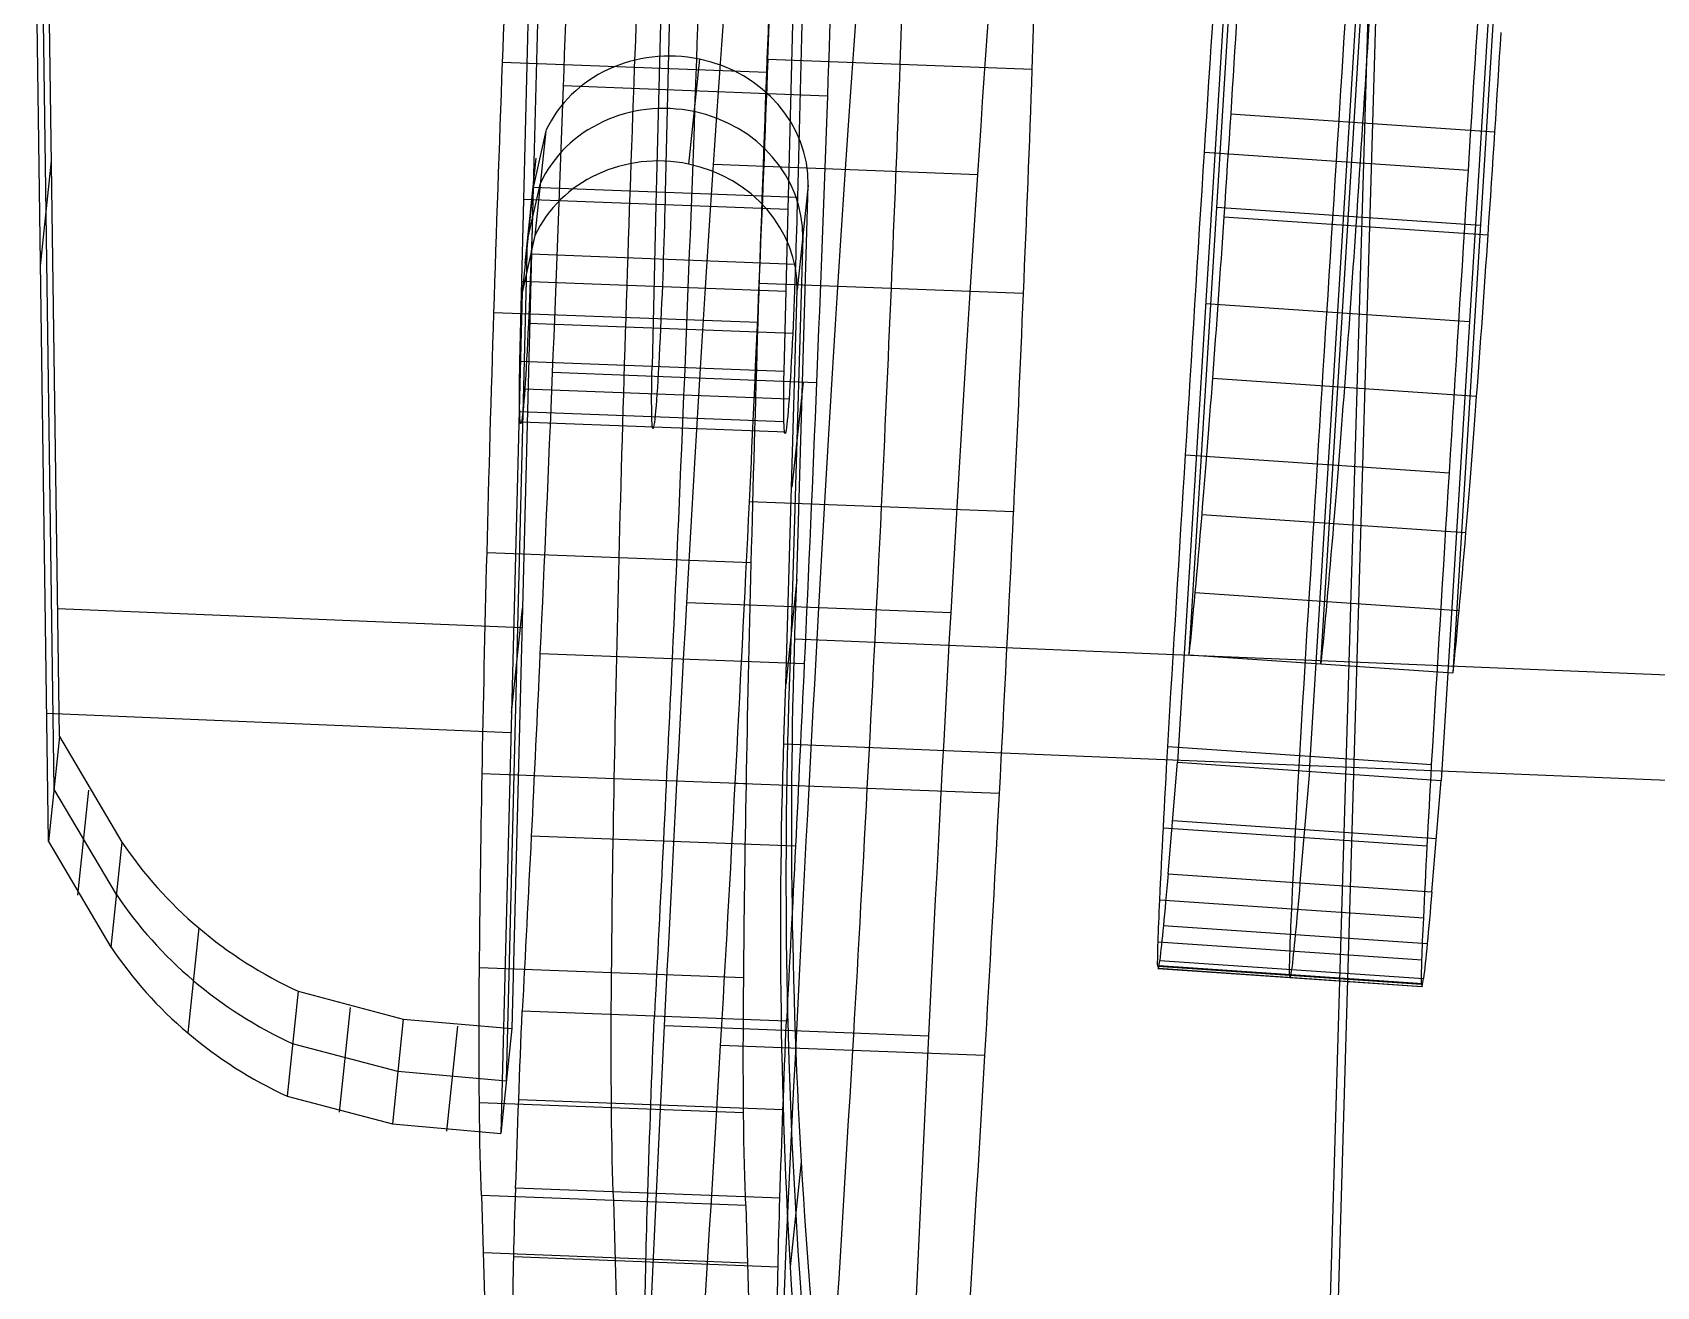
# Model space of a CAD drawing. Extents: x 14 to 133, y -39 to 144.
# Drawn here: x 56.35 to 68.63, y -23.25 to -13.76 of the extents above; entities that cross this region are included whole.
import ezdxf

# ---------------------------------------------------------------- set-up
doc = ezdxf.new("R2010")
doc.units = 0
doc.header["$MEASUREMENT"] = 0
doc.layers.add('LAYER_1', color=255, linetype='CONTINUOUS')

msp = doc.modelspace()

# ---------------------------------------------------------------- linework, layer by layer
at = {"layer": 'LAYER_1', "color": 9}
for p, q in [((60.332, -7.272, 71.86), (60.138, -14.937, 75.187)), ((60.332, -7.272, 71.86), (60.138, -14.937, 75.187)), ((61.137, -14.975, 75.158), (61.331, -7.309, 71.832)), ((62.33, -7.347, 71.803), (62.136, -15.013, 75.129)), ((62.33, -7.347, 71.803), (62.136, -15.013, 75.129)), ((60.068, -15.028, 72.876), (60.238, -8.172, 69.801)), ((60.068, -15.028, 72.876), (60.238, -8.172, 69.801)), ((61.237, -8.209, 69.772), (61.066, -15.066, 72.847)), ((62.065, -15.104, 72.818), (62.236, -8.247, 69.743)), ((62.065, -15.104, 72.818), (62.236, -8.247, 69.743)), ((56.556, -19.088, 77.146), (56.435, -10.384, 73.385)), ((56.556, -19.088, 77.146), (56.435, -10.384, 73.385)), ((56.394, -10.781, 72.468), (56.514, -19.485, 76.229)), ((56.472, -19.882, 75.312), (56.352, -11.178, 71.551)), ((56.472, -19.882, 75.312), (56.352, -11.178, 71.551)), ((65.512, -11.703, 73.543), (65.096, -18.47, 76.491)), ((65.512, -11.703, 73.543), (65.096, -18.47, 76.491)), ((66.094, -18.538, 76.475), (66.51, -11.771, 73.528)), ((67.507, -11.84, 73.512), (67.091, -18.607, 76.46)), ((67.507, -11.84, 73.512), (67.091, -18.607, 76.46)), ((65.436, -12.337, 71.485), (65.008, -19.284, 74.437)), ((65.436, -12.337, 71.485), (65.008, -19.284, 74.437)), ((66.006, -19.352, 74.421), (66.434, -12.405, 71.469)), ((67.431, -12.473, 71.454), (67.003, -19.421, 74.406)), ((67.431, -12.473, 71.454), (67.003, -19.421, 74.406)), ((65.972, -31.974, 82.296), (66.534, -12.84, 73.989)), ((61.912, -13.969, 135.087), (61.941, -13.14, 134.997)), ((61.912, -13.969, 135.087), (61.941, -13.14, 134.997)), ((62.939, -13.178, 134.968), (62.911, -14.006, 135.058)), ((63.91, -14.044, 135.029), (63.938, -13.216, 134.939)), ((63.91, -14.044, 135.029), (63.938, -13.216, 134.939)), ((65.889, -32.767, 80.462), (66.45, -13.634, 72.155)), ((61.904, -14.067, 65.911), (59.907, -13.991, 65.969)), ((61.904, -14.067, 65.911), (59.907, -13.991, 65.969)), ((61.395, -13.966, 74.71), (61.312, -14.76, 72.876)), ((63.91, -14.044, 135.029), (61.912, -13.969, 135.087)), ((63.91, -14.044, 135.029), (61.912, -13.969, 135.087)), ((62.363, -14.245, 81.956), (60.365, -14.169, 82.014)), ((62.363, -14.245, 81.956), (60.365, -14.169, 82.014)), ((65.411, -14.379, 78.744), (67.407, -14.515, 78.712)), ((60.234, -14.507, 74.996), (60.138, -14.937, 75.187)), ((60.234, -14.507, 74.996), (60.138, -14.937, 75.187)), ((60.234, -14.507, 74.996), (60.151, -15.3, 73.163)), ((60.234, -14.507, 74.996), (60.151, -15.3, 73.163)), ((60.157, -14.716, 75.091), (60.074, -15.51, 73.257)), ((65.213, -14.669, 67.481), (67.209, -14.806, 67.45)), ((65.213, -14.669, 67.481), (67.209, -14.806, 67.45)), ((56.412, -15.53, 73.432), (56.496, -14.736, 75.265)), ((63.499, -14.84, 121.917), (61.501, -14.764, 121.974)), ((60.138, -14.937, 75.187), (59.977, -21.298, 77.948)), ((60.138, -14.937, 75.187), (59.977, -21.298, 77.948)), ((60.138, -14.937, 75.187), (60.055, -15.731, 73.353)), ((60.138, -14.937, 75.187), (60.055, -15.731, 73.353)), ((60.096, -15.334, 74.27), (60.193, -14.904, 74.08)), ((62.136, -15.013, 75.129), (60.138, -14.937, 75.187)), ((62.136, -15.013, 75.129), (60.138, -14.937, 75.187)), ((62.13, -17.901, 76.379), (62.217, -14.918, 75.084)), ((62.13, -17.901, 76.379), (62.217, -14.918, 75.084)), ((62.217, -14.918, 75.084), (62.134, -15.712, 73.251)), ((62.217, -14.918, 75.084), (62.134, -15.712, 73.251)), ((60.038, -16.253, 73.452), (60.068, -15.028, 72.876)), ((60.038, -16.253, 73.452), (60.068, -15.028, 72.876)), ((62.065, -15.104, 72.818), (60.068, -15.028, 72.876)), ((62.065, -15.104, 72.818), (60.068, -15.028, 72.876)), ((61.066, -15.066, 72.847), (61.037, -16.291, 73.423)), ((67.299, -15.223, 74.986), (65.304, -15.087, 75.017)), ((62.036, -16.329, 73.394), (62.065, -15.104, 72.818)), ((62.036, -16.329, 73.394), (62.065, -15.104, 72.818)), ((65.36, -15.158, 78.866), (67.355, -15.294, 78.834)), ((65.36, -15.158, 78.866), (67.355, -15.294, 78.834)), ((59.935, -21.695, 77.031), (60.096, -15.334, 74.27)), ((60.151, -15.3, 73.163), (60.055, -15.731, 73.353)), ((60.151, -15.3, 73.163), (60.055, -15.731, 73.353)), ((62.176, -15.315, 74.168), (62.088, -18.298, 75.462)), ((62.121, -15.518, 75.276), (60.123, -15.442, 75.334)), ((62.05, -15.724, 73.091), (60.052, -15.648, 73.148)), ((63.843, -15.739, 134.935), (61.845, -15.664, 134.992)), ((62.047, -18.695, 74.546), (62.134, -15.712, 73.251)), ((62.047, -18.695, 74.546), (62.134, -15.712, 73.251)), ((60.055, -15.731, 73.353), (59.894, -22.092, 76.114)), ((60.055, -15.731, 73.353), (59.894, -22.092, 76.114)), ((65.222, -15.814, 72.952), (67.217, -15.951, 72.921)), ((61.839, -15.959, 66.131), (59.841, -15.884, 66.189)), ((62.1, -16.042, 75.244), (60.102, -15.966, 75.302)), ((62.1, -16.042, 75.244), (60.102, -15.966, 75.302)), ((62.036, -16.329, 73.394), (60.038, -16.253, 73.452)), ((62.036, -16.329, 73.394), (60.038, -16.253, 73.452)), ((62.28, -16.413, 81.936), (60.282, -16.337, 81.994)), ((62.178, -16.41, 75.732), (62.094, -17.203, 73.898)), ((65.274, -16.379, 78.677), (67.269, -16.515, 78.645)), ((62.072, -16.537, 74.939), (60.075, -16.462, 74.997)), ((62.034, -16.709, 73.836), (60.036, -16.633, 73.893)), ((62.048, -16.787, 74.413), (60.05, -16.711, 74.471)), ((62.048, -16.787, 74.413), (60.05, -16.711, 74.471)), ((65.07, -16.958, 68.317), (67.065, -17.094, 68.286)), ((63.768, -17.39, 134.539), (61.771, -17.315, 134.597)), ((63.768, -17.39, 134.539), (61.771, -17.315, 134.597)), ((65.192, -17.41, 77.997), (67.187, -17.547, 77.965)), ((65.192, -17.41, 77.997), (67.187, -17.547, 77.965)), ((61.787, -17.775, 66.71), (59.789, -17.7, 66.768)), ((61.787, -17.775, 66.71), (59.789, -17.7, 66.768)), ((62.13, -17.901, 76.379), (62.047, -18.695, 74.546)), ((62.13, -17.901, 76.379), (62.047, -18.695, 74.546)), ((65.141, -18, 77.286), (67.136, -18.136, 77.254)), ((60.054, -18.268, 76.632), (56.542, -18.123, 76.729)), ((59.974, -18.911, 74.734), (60.058, -18.118, 76.567)), ((63.297, -18.154, 119.294), (61.3, -18.078, 119.352)), ((63.297, -18.154, 119.294), (61.3, -18.078, 119.352)), ((70.053, -18.68, 76.357), (62.113, -18.353, 76.576)), ((62.187, -18.54, 81.521), (60.19, -18.464, 81.579)), ((62.187, -18.54, 81.521), (60.19, -18.464, 81.579)), ((65.096, -18.47, 76.491), (67.091, -18.607, 76.46)), ((65.096, -18.47, 76.491), (67.091, -18.607, 76.46)), ((59.97, -19.061, 74.799), (56.459, -18.916, 74.895)), ((56.556, -19.088, 77.146), (56.472, -19.882, 75.312)), ((56.556, -19.088, 77.146), (56.472, -19.882, 75.312)), ((56.556, -19.088, 77.146), (57.028, -19.887, 77.471)), ((56.556, -19.088, 77.146), (57.028, -19.887, 77.471)), ((69.97, -19.474, 74.523), (62.03, -19.146, 74.742)), ((64.936, -19.165, 69.351), (66.931, -19.301, 69.32)), ((64.936, -19.165, 69.351), (66.931, -19.301, 69.32)), ((61.75, -19.448, 67.624), (59.752, -19.372, 67.682)), ((64.938, -20.127, 73.645), (65.008, -19.284, 74.437)), ((64.938, -20.127, 73.645), (65.008, -19.284, 74.437)), ((65.008, -19.284, 74.437), (65.008, -19.284, 74.437)), ((65.008, -19.284, 74.437), (67.003, -19.421, 74.406)), ((65.008, -19.284, 74.437), (67.003, -19.421, 74.406)), ((66.006, -19.352, 74.421), (65.935, -20.195, 73.629)), ((56.987, -20.284, 76.554), (56.514, -19.485, 76.229)), ((56.776, -19.495, 77.313), (56.692, -20.289, 75.479)), ((63.661, -19.521, 133.617), (61.663, -19.445, 133.675)), ((66.933, -20.263, 73.614), (67.003, -19.421, 74.406)), ((66.933, -20.263, 73.614), (67.003, -19.421, 74.406)), ((67.003, -19.421, 74.406), (67.003, -19.42, 74.406)), ((64.972, -19.723, 74.06), (66.967, -19.86, 74.029)), ((56.472, -19.882, 75.312), (56.945, -20.681, 75.637)), ((56.472, -19.882, 75.312), (56.945, -20.681, 75.637)), ((57.028, -19.887, 77.471), (56.945, -20.681, 75.637)), ((57.028, -19.887, 77.471), (56.945, -20.681, 75.637)), ((62.121, -19.919, 81.04), (60.123, -19.843, 81.098)), ((64.903, -19.78, 69.92), (66.898, -19.916, 69.889)), ((64.938, -20.127, 73.645), (66.933, -20.263, 73.614)), ((64.938, -20.127, 73.645), (66.933, -20.263, 73.614)), ((64.876, -20.323, 70.559), (66.871, -20.46, 70.527)), ((64.876, -20.323, 70.559), (66.871, -20.46, 70.527)), ((57.609, -20.537, 77.726), (57.526, -21.331, 75.892)), ((64.902, -20.518, 73.102), (66.898, -20.654, 73.071)), ((64.863, -20.641, 71.111), (66.858, -20.777, 71.08)), ((61.73, -20.915, 68.842), (59.732, -20.839, 68.9)), ((61.73, -20.915, 68.842), (59.732, -20.839, 68.9)), ((64.86, -20.826, 71.721), (64.865, -20.842, 72.106)), ((64.86, -20.826, 71.721), (66.855, -20.962, 71.69)), ((64.86, -20.826, 71.721), (64.865, -20.842, 72.106)), ((64.86, -20.826, 71.721), (66.855, -20.962, 71.69)), ((64.861, -20.844, 71.913), (66.857, -20.98, 71.882)), ((64.865, -20.842, 72.106), (64.875, -20.782, 72.487)), ((64.865, -20.842, 72.106), (64.875, -20.782, 72.487)), ((64.865, -20.842, 72.106), (66.86, -20.979, 72.075)), ((64.865, -20.842, 72.106), (66.86, -20.979, 72.075)), ((64.869, -20.822, 72.298), (66.864, -20.958, 72.267)), ((64.875, -20.782, 72.487), (66.87, -20.918, 72.456)), ((64.875, -20.782, 72.487), (66.87, -20.918, 72.456)), ((65.872, -20.85, 72.471), (65.862, -20.91, 72.091)), ((65.862, -20.91, 72.091), (65.857, -20.894, 71.706)), ((66.855, -20.962, 71.69), (66.86, -20.979, 72.075)), ((66.855, -20.962, 71.69), (66.86, -20.979, 72.075)), ((66.86, -20.979, 72.075), (66.87, -20.918, 72.456)), ((66.86, -20.979, 72.075), (66.87, -20.918, 72.456)), ((58.361, -21.016, 77.899), (58.278, -21.81, 76.065)), ((58.361, -21.016, 77.899), (58.278, -21.81, 76.065)), ((58.361, -21.016, 77.899), (59.156, -21.226, 77.954)), ((58.361, -21.016, 77.899), (59.156, -21.226, 77.954)), ((58.754, -21.138, 77.934), (58.67, -21.931, 76.1)), ((59.156, -21.226, 77.954), (59.073, -22.019, 76.12)), ((59.156, -21.226, 77.954), (59.073, -22.019, 76.12)), ((59.156, -21.226, 77.954), (59.977, -21.298, 77.948)), ((59.156, -21.226, 77.954), (59.977, -21.298, 77.948)), ((62.053, -21.242, 80.419), (60.055, -21.166, 80.477)), ((62.053, -21.242, 80.419), (60.055, -21.166, 80.477)), ((59.565, -21.279, 77.958), (59.482, -22.073, 76.124)), ((59.977, -21.298, 77.948), (59.894, -22.092, 76.114)), ((59.977, -21.298, 77.948), (59.894, -22.092, 76.114)), ((63.129, -21.354, 117.682), (61.132, -21.278, 117.74)), ((59.114, -21.623, 77.037), (58.319, -21.413, 76.982)), ((63.551, -21.502, 132.408), (61.553, -21.426, 132.466)), ((63.551, -21.502, 132.408), (61.553, -21.426, 132.466)), ((59.935, -21.695, 77.031), (59.114, -21.623, 77.037)), ((58.278, -21.81, 76.065), (59.073, -22.019, 76.12)), ((58.278, -21.81, 76.065), (59.073, -22.019, 76.12)), ((62.027, -21.913, 80.383), (60.029, -21.837, 80.441)), ((61.729, -21.935, 70.145), (59.731, -21.86, 70.203)), ((59.073, -22.019, 76.12), (59.894, -22.092, 76.114)), ((59.073, -22.019, 76.12), (59.894, -22.092, 76.114)), ((62.165, -22.306, 78.285), (62.081, -23.1, 76.451)), ((59.748, -22.561, 71.702), (59.775, -23.497, 73.847)), ((61.746, -22.637, 71.644), (59.748, -22.561, 71.702)), ((59.748, -22.561, 71.702), (59.775, -23.497, 73.847)), ((61.746, -22.637, 71.644), (59.748, -22.561, 71.702)), ((62.004, -22.58, 80.461), (60.006, -22.505, 80.519)), ((62.004, -22.58, 80.461), (60.006, -22.505, 80.519)), ((60.774, -23.535, 73.818), (60.747, -22.599, 71.673)), ((61.746, -22.637, 71.644), (61.772, -23.573, 73.789)), ((61.746, -22.637, 71.644), (61.772, -23.573, 73.789)), ((61.761, -23.071, 72.731), (59.763, -22.995, 72.789)), ((61.989, -23.101, 80.653), (59.992, -23.025, 80.711))]:
    msp.add_line(p, q, dxfattribs=at)
at = {"layer": 'LAYER_1', "color": 9, "extrusion": (0.997547, -0.068199, -0.015777)}
for centre, radius, start, end in [((18.441, 159.053, 64.989), 94.957, 252.45289, 257.87883), ((18.441, 159.053, 64.989), 94.957, 252.45289, 257.87883), ((18.464, 159.137, 65.989), 95.044, 252.45537, 257.87635), ((18.441, 159.053, 66.989), 94.957, 252.45289, 257.87883), ((18.441, 159.053, 66.989), 94.957, 252.45289, 257.87883), ((-11.053, 74.861, 64.989), 5.055, 67.6659, 85.5998), ((-11.053, 74.861, 64.989), 5.055, 67.6659, 85.5998), ((-11.053, 74.861, 65.989), 5.055, 67.6657, 85.6), ((-11.053, 74.861, 66.989), 5.055, 67.6659, 85.5998), ((-11.053, 74.861, 66.989), 5.055, 67.6659, 85.5998), ((-1.835, 94.986, 64.989), 27.757, 242.4099, 252.4894), ((-1.835, 94.986, 64.989), 27.757, 242.4099, 252.4894), ((-1.835, 94.987, 65.989), 27.758, 242.4101, 252.4893), ((-1.835, 94.986, 66.989), 27.757, 242.4099, 252.4894), ((-1.835, 94.986, 66.989), 27.757, 242.4099, 252.4894), ((-10.843, 76.995, 64.989), 2.911, 86.4956, 135.6129), ((-10.843, 76.995, 64.989), 2.911, 86.4956, 135.6129), ((-10.843, 76.995, 65.989), 2.911, 86.4956, 135.6129), ((-10.843, 76.995, 66.989), 2.911, 86.4956, 135.6129), ((-10.843, 76.995, 66.989), 2.911, 86.4956, 135.6129), ((-8.709, 74.925, 64.989), 5.884, 135.7409, 153.766), ((-8.709, 74.925, 64.989), 5.884, 135.7409, 153.766), ((-8.709, 74.925, 65.989), 5.884, 135.7407, 153.7662), ((-8.709, 74.925, 66.989), 5.884, 135.7409, 153.766), ((-8.709, 74.925, 66.989), 5.884, 135.7409, 153.766), ((-10.251, 75.811, 64.989), 7.011, 216.9866, 230.7055), ((-10.251, 75.811, 64.989), 7.011, 216.9866, 230.7055), ((-10.251, 75.811, 65.989), 7.011, 216.9866, 230.7055), ((-10.251, 75.811, 66.989), 7.011, 216.9866, 230.7055), ((-10.251, 75.811, 66.989), 7.011, 216.9866, 230.7055), ((-13.393, 72.631, 64.989), 3.048, 137.7743, 163.0185), ((-13.393, 72.631, 64.989), 3.048, 137.7743, 163.0185), ((-13.394, 72.631, 65.989), 3.048, 137.7739, 163.0189), ((-13.604, 73.254, 64.989), 2.794, 190.2656, 216.468), ((-13.604, 73.254, 64.989), 2.794, 190.2656, 216.468), ((-13.393, 72.631, 66.989), 3.048, 137.7743, 163.0185), ((-13.393, 72.631, 66.989), 3.048, 137.7743, 163.0185), ((-13.604, 73.254, 65.989), 2.794, 190.2652, 216.4683), ((-13.604, 73.254, 66.989), 2.794, 190.2656, 216.468), ((-13.604, 73.254, 66.989), 2.794, 190.2656, 216.468)]:
    msp.add_arc(centre, radius, start, end, dxfattribs=at)
at = {"layer": 'LAYER_1', "color": 9, "extrusion": (0.998863, -0.037865, -0.028965)}
for centre, radius, start, end in [((-12.706, 74.73, 58.457), 9.05, 60.3068, 84.7166), ((-12.706, 74.73, 58.457), 9.05, 60.3068, 84.7166), ((-12.706, 74.73, 59.457), 9.05, 60.3064, 84.7169), ((-12.706, 74.73, 60.457), 9.05, 60.3068, 84.7166), ((-12.706, 74.73, 60.457), 9.05, 60.3068, 84.7166), ((-11.605, 74.494, 58.457), 6.805, 269.1065, 296.7745), ((-11.605, 74.494, 58.457), 6.805, 269.1065, 296.7745), ((-11.605, 74.494, 59.457), 6.805, 269.1063, 296.7747), ((-11.605, 74.494, 60.457), 6.805, 269.1065, 296.7745), ((-11.605, 74.494, 60.457), 6.805, 269.1065, 296.7745), ((-25.995, 137.479, 58.457), 19.326, 302.0373, 327.1722), ((-25.995, 137.479, 58.457), 19.326, 302.0373, 327.1722), ((-25.994, 137.479, 59.457), 19.326, 302.0369, 327.1726), ((-25.995, 137.479, 60.457), 19.326, 302.0373, 327.1722), ((-25.995, 137.479, 60.457), 19.326, 302.0373, 327.1722), ((-11.516, 77.615, 58.457), 9.926, 246.8259, 268.87), ((-11.516, 77.615, 58.457), 9.926, 246.8259, 268.87), ((-11.933, 127.351, 58.457), 9.493, 88.067, 108.6071), ((-11.933, 127.351, 58.457), 9.493, 88.067, 108.6071), ((-11.516, 77.615, 59.457), 9.926, 246.8258, 268.87), ((-11.516, 77.615, 60.457), 9.926, 246.8259, 268.87), ((-11.516, 77.615, 60.457), 9.926, 246.8259, 268.87), ((-11.933, 127.351, 59.457), 9.493, 88.0669, 108.6072), ((-11.933, 127.351, 60.457), 9.493, 88.067, 108.6071), ((-11.933, 127.351, 60.457), 9.493, 88.067, 108.6071), ((-12.851, 71.942, 58.457), 11.84, 85.2589, 106.2846), ((-12.851, 71.942, 58.457), 11.84, 85.2589, 106.2846), ((-12.851, 71.942, 59.457), 11.84, 85.2589, 106.2846), ((-12.851, 71.942, 60.457), 11.84, 85.2589, 106.2846), ((-12.851, 71.942, 60.457), 11.84, 85.2589, 106.2846), ((-13.324, 75.527, 58.457), 1.542, 64.0229, 103.2754), ((-13.324, 75.527, 58.457), 1.542, 64.0229, 103.2754), ((-13.324, 75.527, 59.457), 1.542, 64.022, 103.2763), ((-13.324, 75.527, 60.457), 1.542, 64.0229, 103.2754), ((-13.324, 75.527, 60.457), 1.542, 64.0229, 103.2754), ((-13.411, 76.038, 58.457), 1.025, 105.077, 171.1138), ((-13.411, 76.038, 58.457), 1.025, 105.077, 171.1138), ((-13.411, 76.038, 59.457), 1.025, 105.077, 171.1139), ((-13.411, 76.038, 60.457), 1.025, 105.077, 171.1138), ((-13.411, 76.038, 60.457), 1.025, 105.077, 171.1138), ((-13.411, 76.038, 58.457), 1.025, 171.1139, 237.1507), ((-13.411, 76.038, 58.457), 1.025, 171.1139, 237.1507), ((-13.411, 76.038, 59.457), 1.025, 171.1139, 237.1507), ((-13.411, 76.038, 60.457), 1.025, 171.1139, 237.1507), ((-13.411, 76.038, 60.457), 1.025, 171.1139, 237.1507), ((-9.424, 120.61, 58.457), 16.683, 109.3865, 125.3602), ((-9.424, 120.61, 58.457), 16.683, 109.3865, 125.3602), ((-9.425, 120.61, 59.457), 16.683, 109.3863, 125.3604), ((-9.424, 120.61, 60.457), 16.683, 109.3865, 125.3602), ((-9.424, 120.61, 60.457), 16.683, 109.3865, 125.3602), ((-11.516, 77.615, 58.457), 9.926, 224.7817, 246.8258), ((-11.516, 77.615, 58.457), 9.926, 224.7817, 246.8258), ((-11.516, 77.615, 59.457), 9.926, 224.7817, 246.8258), ((-11.516, 77.615, 60.457), 9.926, 224.7817, 246.8258), ((-11.516, 77.615, 60.457), 9.926, 224.7817, 246.8258), ((-25.815, 137.114, 58.457), 18.921, 280.4053, 302.1646), ((-25.815, 137.114, 58.457), 18.921, 280.4053, 302.1646), ((-25.815, 137.114, 59.457), 18.921, 280.4053, 302.1646), ((-25.815, 137.114, 60.457), 18.921, 280.4053, 302.1646), ((-25.815, 137.114, 60.457), 18.921, 280.4053, 302.1646), ((-12.159, 69.594, 58.457), 14.288, 106.3072, 118.04), ((-12.159, 69.594, 58.457), 14.288, 106.3072, 118.04), ((-12.159, 69.594, 59.457), 14.288, 106.3072, 118.04), ((-12.159, 69.594, 60.457), 14.288, 106.3072, 118.04), ((-12.159, 69.594, 60.457), 14.288, 106.3072, 118.04), ((-13.348, 75.751, 58.457), 7.313, 198.5354, 224.5266), ((-13.348, 75.751, 58.457), 7.313, 198.5354, 224.5266), ((-13.348, 75.751, 59.457), 7.313, 198.535, 224.527), ((-13.348, 75.751, 60.457), 7.313, 198.5354, 224.5266), ((-13.348, 75.751, 60.457), 7.313, 198.5354, 224.5266), ((-19.426, 86.104, 58.457), 3.938, 258.4359, 278.0339), ((-19.426, 86.104, 58.457), 3.938, 258.4359, 278.0339), ((-19.426, 86.104, 59.457), 3.938, 258.4357, 278.034), ((-19.426, 86.104, 60.457), 3.938, 258.4359, 278.0339), ((-19.426, 86.104, 60.457), 3.938, 258.4359, 278.0339), ((0.321, 107.108, 58.457), 33.334, 125.5906, 137.5671), ((0.321, 107.108, 58.457), 33.334, 125.5906, 137.5671), ((0.321, 107.108, 59.457), 33.334, 125.5905, 137.5671), ((0.321, 107.108, 60.457), 33.334, 125.5906, 137.5671), ((0.321, 107.108, 60.457), 33.334, 125.5906, 137.5671), ((-19.805, 84.16, 58.457), 1.957, 225.2958, 257.9021), ((-19.805, 84.16, 58.457), 1.957, 225.2958, 257.9021), ((-19.805, 84.159, 59.457), 1.957, 225.2951, 257.9027), ((-19.805, 84.16, 60.457), 1.957, 225.2958, 257.9021), ((-19.805, 84.16, 60.457), 1.957, 225.2958, 257.9021)]:
    msp.add_arc(centre, radius, start, end, dxfattribs=at)
at = {"layer": 'LAYER_1', "color": 9, "extrusion": (0.041634, 0.396868, 0.916931)}
for centre, radius, start, end in [((-62.405, 37.702, 65.517), 1.033, 184.8613, 342.6476), ((-62.405, 37.702, 65.517), 1.033, 184.8613, 342.6476), ((-62.405, 37.702, 64.517), 1.033, 184.8613, 342.6476), ((-62.405, 37.702, 63.517), 1.033, 184.8613, 342.6476), ((-62.405, 37.702, 63.517), 1.033, 184.8613, 342.6476), ((-116.003, 37.856, 65.517), 52.431, 3.2843, 13.7787), ((-116.003, 37.856, 65.517), 52.431, 3.2843, 13.7787), ((-116.004, 37.855, 64.517), 52.432, 3.2844, 13.7786), ((-116.003, 37.856, 63.517), 52.431, 3.2843, 13.7787), ((-116.003, 37.856, 63.517), 52.431, 3.2843, 13.7787), ((-61.369, 41.635, 65.517), 3.237, 37.2387, 69.4956), ((-61.369, 41.635, 65.517), 3.237, 37.2387, 69.4956), ((-61.369, 41.635, 64.517), 3.237, 37.2381, 69.4963), ((-61.369, 41.635, 63.517), 3.237, 37.2387, 69.4956), ((-61.369, 41.635, 63.517), 3.237, 37.2387, 69.4956)]:
    msp.add_arc(centre, radius, start, end, dxfattribs=at)

doc.saveas('drawing.dxf')
